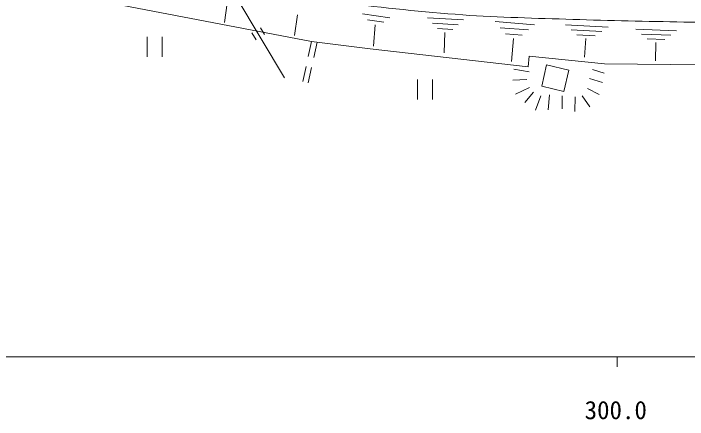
# Model space of a CAD drawing. Units: millimetres, scale not verified. Extents: x 40000 to 680000, y 20000 to 380000.
# Drawn here: x 307550 to 375029, y 198715 to 239334 of the extents above; entities that cross this region are included whole.
import ezdxf
from ezdxf.enums import TextEntityAlignment as Align

# ---------------------------------------------------------------- set-up
doc = ezdxf.new("R2010")
doc.units = ezdxf.units.MM
doc.header["$LTSCALE"] = 1000
doc.layers.add('M-BGD', color=7, linetype='Continuous', lineweight=13)
doc.layers.add('M-TTL-BAND', color=7, linetype='Continuous', lineweight=13)
doc.styles.add('ＭＳ ゴシック', font='')
doc.styles.get('ＭＳ ゴシック').set_extended_font_data('MS Gothic')

msp = doc.modelspace()

# ---------------------------------------------------------------- linework, layer by layer
at = {"layer": 'M-BGD'}
for p, q in [((288266, 310309), (334692, 232914)), ((337400, 236530), (305984, 242554)), ((328926, 240378), (328672, 238431)), ((335998, 239209), (335684, 237142)), ((342483, 239297), (345213, 238914)), ((349008, 238910), (352605, 238698)), ((342982, 238685), (344620, 238456)), ((343770, 238214), (343583, 236074)), ((349499, 238367), (352068, 238216)), ((355773, 238526), (359723, 238216)), ((332278, 237910), (332690, 237224)), ((349990, 237825), (351532, 237734)), ((356286, 237905), (359107, 237683)), ((362797, 238199), (367085, 237959)), ((363374, 237697), (366436, 237526)), ((369848, 237756), (373938, 237615)), ((320935, 237014), (320935, 235014)), ((322435, 237014), (322435, 235014)), ((331421, 237396), (331832, 236710)), ((350746, 237438), (350655, 235389)), ((356799, 237283), (358491, 237150)), ((363950, 237196), (365788, 237093)), ((370423, 237271), (373345, 237170)), ((337400, 236530), (337068, 235016)), ((343242, 235795), (337400, 236530)), ((337948, 236461), (337611, 234923)), ((357611, 236832), (357405, 234522)), ((364845, 236834), (364700, 234966)), ((370998, 236785), (372751, 236725)), ((371869, 236445), (371833, 234583)), ((359090, 234004), (343242, 235795)), ((359187, 235063), (359090, 234004)), ((366713, 234313), (359187, 235063)), ((360432, 232052), (360922, 234184)), ((360922, 234184), (363135, 233675)), ((395550, 233993), (366713, 234313)), ((336854, 234039), (336523, 232526)), ((337397, 233946), (337060, 232408)), ((357628, 233767), (359185, 233503)), ((363135, 233675), (362645, 231543)), ((365522, 233739), (366675, 233350)), ((365230, 232836), (366523, 232433)), ((348004, 232740), (348004, 230740)), ((349504, 232740), (349504, 230740)), ((357545, 232655), (358935, 232725)), ((357795, 231265), (359212, 231946)), ((358740, 230432), (359602, 231460)), ((362645, 231543), (360432, 232052)), ((365022, 231821), (366175, 231238)), ((359824, 229667), (360352, 231085)), ((361089, 229681), (361228, 231182)), ((362492, 229792), (362478, 231113)), ((363743, 229528), (363771, 230988)), ((364494, 231099), (365244, 229987))]:
    msp.add_line(p, q, dxfattribs=at)
msp.add_open_spline([(402074, 238017), (401864, 238051), (401656, 238100), (401443, 238119), (398874, 238356), (396285, 238256), (393706, 238301), (390784, 238352), (387863, 238373), (384941, 238401), (381515, 238435), (378090, 238428), (374664, 238482), (370956, 238540), (367249, 238624), (363542, 238744), (359867, 238863), (356188, 238935), (352520, 239197), (348550, 239481), (344590, 239907), (340642, 240406), (336901, 240879), (333175, 241461), (329459, 242099), (322351, 243319), (315296, 244835), (308211, 246179), (305311, 246730), (302408, 247267), (299506, 247811)], degree=3, knots=[0, 0, 0, 0, 1, 1, 1, 2, 2, 2, 3, 3, 3, 4, 4, 4, 5, 5, 5, 6, 6, 6, 7, 7, 7, 8, 8, 8, 9, 9, 9, 10, 10, 10, 10], dxfattribs=at)
at = {"layer": 'M-TTL-BAND'}
for p, q in [((40000, 205000), (579000, 205000)), ((368000, 205000), (368000, 204000))]:
    msp.add_line(p, q, dxfattribs=at)

# ---------------------------------------------------------------- texts
at = {"layer": 'M-TTL-BAND', "style": 'ＭＳ ゴシック'}
msp.add_text('300.0', height=1833, dxfattribs=at).set_placement((367844, 198195), align=Align.BOTTOM_CENTER)

doc.saveas('drawing.dxf')
